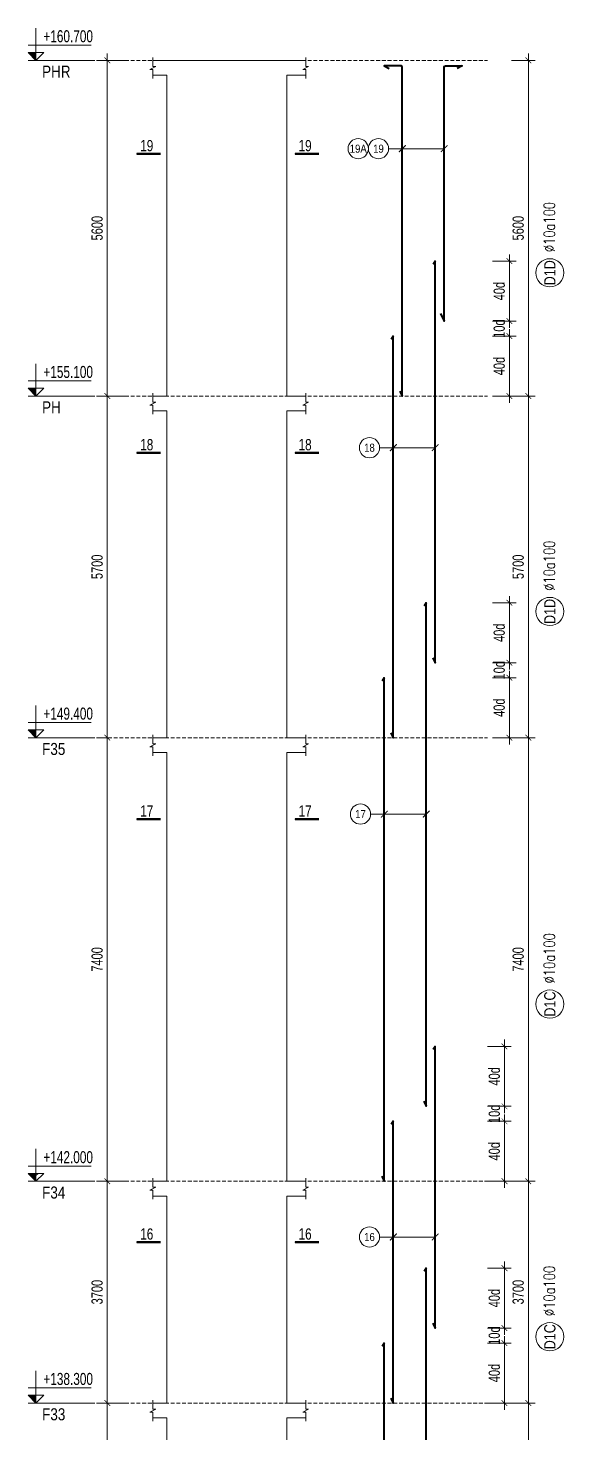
# Model space of a CAD drawing. Header units: millimetres. Extents: x 415878 to 795945, y 85573 to 378758.
# Drawn here: x 476186 to 485129, y 239131 to 262567 of the extents above; entities that cross this region are included whole.
import ezdxf
from ezdxf.enums import TextEntityAlignment as Align

# ---------------------------------------------------------------- set-up
doc = ezdxf.new("R2010")
doc.units = ezdxf.units.MM
doc.linetypes.add('DASHED2', pattern=[9.524999999999999, 6.35, -3.175])
doc.layers.get('0').update_dxf_attribs({"lineweight": 20})
doc.layers.get('Defpoints').update_dxf_attribs({"color": 151, "lineweight": 9})
for name, color, linetype, lineweight in [('NDC_S_ANNO', 7, 'Continuous', 20), ('NDC_S_CONTINUOUS', 3, 'Continuous', 20), ('NDC_S_DIM', 1, 'Continuous', 15), ('NDC_S_ENG TITLE', 3, 'Continuous', 20), ('NDC_S_HATCH MATERIAL', 8, 'Continuous', 13), ('NDC_S_LEADER', 1, 'Continuous', 15), ('NDC_S_REBAR NO.', 7, 'Continuous', 20), ('NDC_S_REBAR NO. BOX', 1, 'Continuous', 9), ('NDC_S_STIRRUP', 4, 'Continuous', 40), ('NDC_S_TEXT SYMBOL', 7, 'Continuous', 20), ('NDC_S_VN TEXT', 7, 'Continuous', 20)]:
    doc.layers.add(name, color=color, linetype=linetype, lineweight=lineweight)
doc.styles.add('NDC_ANNO', font='', dxfattribs={"width": 0.8})
doc.styles.add('NDC_ARIAL', font='arial.ttf', dxfattribs={"width": 0.85})
doc.styles.add('NDC_DIM', font='', dxfattribs={"width": 0.75})
doc.styles.add('NDC_ROMANS', font='romans.shx', dxfattribs={"width": 0.7})
doc.styles.add('NDC_VIE TXT', font='arial.ttf', dxfattribs={"width": 0.8})
doc.styles.get('NDC_ANNO').set_extended_font_data('Dotum')
doc.styles.get('NDC_DIM').set_extended_font_data('Dotum')
doc.dimstyles.new('NDC_dim_75', dxfattribs={"dimscale": 75, "dimtxt": 2.5, "dimasz": 1.5, "dimexe": 1.5, "dimexo": 2.5, "dimgap": 1, "dimtad": 1, "dimdec": 0, "dimzin": 0, "dimdsep": 46, "dimtxsty": 'NDC_DIM', "dimblk": 'DIMMARK', "dimcen": 0.09, "dimdle": 1.2, "dimclrd": 1, "dimclre": 1, "dimclrt": 3, "dimadec": 0, "dimazin": 0, "dimtfac": 1, "dimtdec": 0, "dimtix": 1, "dimtofl": 0, "dimtmove": 0, "dimatfit": 3, "dimfxl": 8, "dimfxlon": 1, "dimtolj": 1, "dimtzin": 0, "dimarcsym": 0})

# ---------------------------------------------------------------- blocks, each defined once
blk = doc.blocks.new('DIMMARK')
at = {"layer": 'NDC_S_DIM', "color": 1}
blk.add_line((-1.5, 0), (1, 0), dxfattribs=at)
at = {"layer": 'NDC_S_DIM', "color": 2, "const_width": 0.1}
blk.add_lwpolyline([(-0.4242640687119285, -0.4242640687119285), (0.4242640687119285, 0.4242640687119285)], dxfattribs=at)
blk = doc.blocks.new('*D696')
at = {"layer": 'Defpoints', "color": 0, "transparency": 16777216}
for p in [(477507.7895050022, 239629.3984995191), (477992.8392380259, 239629.3984995191), (477770.0957627477, 235929.3984995191)]:
    blk.add_point(p, dxfattribs=at)
at = {"layer": 'NDC_S_HATCH MATERIAL', "color": 1, "lineweight": -2, "transparency": 16777216}
for p, q in [((477805.3392380259, 239629.3984995191), (477395.2895050022, 239629.3984995191)), ((477507.7895050022, 236041.8984995191), (477507.7895050022, 239516.8984995191)), ((477582.5957627477, 235929.3984995191), (477395.2895050022, 235929.3984995191))]:
    blk.add_line(p, q, dxfattribs=at)
at = {"layer": 'NDC_S_HATCH MATERIAL', "color": 1, "lineweight": -2, "transparency": 16777216, "xscale": 112.5, "yscale": 112.5, "zscale": 112.5}
for p, rotation in [((477507.7895050022, 239629.3984995191), 90), ((477507.7895050022, 235929.3984995191), 270)]:
    blk.add_blockref('DIMMARK', p, dxfattribs=dict(at, rotation=rotation))
at = {"layer": 'NDC_S_HATCH MATERIAL', "color": 3, "transparency": 16777216, "insert": (477339.0395050021, 237779.3984995192), "char_height": 187.5, "attachment_point": 5, "rotation": 90, "style": 'NDC_DIM'}
blk.add_mtext('\\A1;3700', dxfattribs=at)
blk = doc.blocks.new('*D697')
at = {"layer": 'Defpoints', "color": 0, "transparency": 16777216}
for p in [(477507.7895050024, 243329.3984995191), (477992.8392380259, 243329.3984995191), (477992.8392380259, 239629.3984995191)]:
    blk.add_point(p, dxfattribs=at)
at = {"layer": 'NDC_S_HATCH MATERIAL', "color": 1, "lineweight": -2, "transparency": 16777216}
for p, q in [((477805.3392380259, 243329.3984995191), (477395.2895050024, 243329.3984995191)), ((477507.7895050024, 239741.8984995191), (477507.7895050024, 243216.8984995191)), ((477805.3392380259, 239629.3984995191), (477395.2895050024, 239629.3984995191))]:
    blk.add_line(p, q, dxfattribs=at)
at = {"layer": 'NDC_S_HATCH MATERIAL', "color": 1, "lineweight": -2, "transparency": 16777216, "xscale": 112.5, "yscale": 112.5, "zscale": 112.5}
for p, rotation in [((477507.7895050024, 243329.3984995191), 90), ((477507.7895050024, 239629.3984995191), 270)]:
    blk.add_blockref('DIMMARK', p, dxfattribs=dict(at, rotation=rotation))
at = {"layer": 'NDC_S_HATCH MATERIAL', "color": 3, "transparency": 16777216, "insert": (477339.0395050024, 241479.3984995192), "char_height": 187.5, "attachment_point": 5, "rotation": 90, "style": 'NDC_DIM'}
blk.add_mtext('\\A1;3700', dxfattribs=at)
blk = doc.blocks.new('*D698')
at = {"layer": 'Defpoints', "color": 0, "transparency": 16777216}
for p in [(477507.7895050027, 250729.3984995191), (477727.6691462534, 250729.3984995191), (477992.8392380259, 243329.3984995191)]:
    blk.add_point(p, dxfattribs=at)
at = {"layer": 'NDC_S_HATCH MATERIAL', "color": 1, "lineweight": -2, "transparency": 16777216}
for p, q in [((477540.1691462534, 250729.3984995191), (477395.2895050027, 250729.3984995191)), ((477507.7895050027, 243441.8984995191), (477507.7895050027, 250616.8984995191)), ((477805.3392380259, 243329.3984995191), (477395.2895050027, 243329.3984995191))]:
    blk.add_line(p, q, dxfattribs=at)
at = {"layer": 'NDC_S_HATCH MATERIAL', "color": 1, "lineweight": -2, "transparency": 16777216, "xscale": 112.5, "yscale": 112.5, "zscale": 112.5}
for p, rotation in [((477507.7895050027, 250729.3984995191), 90), ((477507.7895050027, 243329.3984995191), 270)]:
    blk.add_blockref('DIMMARK', p, dxfattribs=dict(at, rotation=rotation))
at = {"layer": 'NDC_S_HATCH MATERIAL', "color": 3, "transparency": 16777216, "insert": (477339.0395050026, 247029.3984995192), "char_height": 187.5, "attachment_point": 5, "rotation": 90, "style": 'NDC_DIM'}
blk.add_mtext('\\A1;7400', dxfattribs=at)
blk = doc.blocks.new('*D699')
at = {"layer": 'Defpoints', "color": 0, "transparency": 16777216}
for p in [(477507.7895050029, 256429.3984995191), (477992.801851159, 256429.3984995191), (477727.6691462534, 250729.3984995191)]:
    blk.add_point(p, dxfattribs=at)
at = {"layer": 'NDC_S_HATCH MATERIAL', "color": 1, "lineweight": -2, "transparency": 16777216}
for p, q in [((477805.301851159, 256429.3984995191), (477395.2895050029, 256429.3984995191)), ((477507.7895050029, 250841.8984995191), (477507.7895050029, 256316.8984995191)), ((477540.1691462534, 250729.3984995191), (477395.2895050029, 250729.3984995191))]:
    blk.add_line(p, q, dxfattribs=at)
at = {"layer": 'NDC_S_HATCH MATERIAL', "color": 1, "lineweight": -2, "transparency": 16777216, "xscale": 112.5, "yscale": 112.5, "zscale": 112.5}
for p, rotation in [((477507.7895050029, 256429.3984995191), 90), ((477507.7895050029, 250729.3984995191), 270)]:
    blk.add_blockref('DIMMARK', p, dxfattribs=dict(at, rotation=rotation))
at = {"layer": 'NDC_S_HATCH MATERIAL', "color": 3, "transparency": 16777216, "insert": (477339.0395050028, 253579.3984995192), "char_height": 187.5, "attachment_point": 5, "rotation": 90, "style": 'NDC_DIM'}
blk.add_mtext('\\A1;5700', dxfattribs=at)
blk = doc.blocks.new('*D700')
at = {"layer": 'Defpoints', "color": 0, "transparency": 16777216}
for p in [(477507.7895050031, 262029.3984995191), (477992.8018511589, 262029.3984995191), (477992.801851159, 256429.3984995191)]:
    blk.add_point(p, dxfattribs=at)
at = {"layer": 'NDC_S_HATCH MATERIAL', "color": 1, "lineweight": -2, "transparency": 16777216}
for p, q in [((477805.3018511589, 262029.3984995191), (477395.2895050031, 262029.3984995191)), ((477507.7895050031, 256541.8984995191), (477507.7895050031, 261916.8984995191)), ((477805.301851159, 256429.3984995191), (477395.2895050031, 256429.3984995191))]:
    blk.add_line(p, q, dxfattribs=at)
at = {"layer": 'NDC_S_HATCH MATERIAL', "color": 1, "lineweight": -2, "transparency": 16777216, "xscale": 112.5, "yscale": 112.5, "zscale": 112.5}
for p, rotation in [((477507.7895050031, 262029.3984995191), 90), ((477507.7895050031, 256429.3984995191), 270)]:
    blk.add_blockref('DIMMARK', p, dxfattribs=dict(at, rotation=rotation))
at = {"layer": 'NDC_S_HATCH MATERIAL', "color": 3, "transparency": 16777216, "insert": (477339.0395050031, 259229.3984995192), "char_height": 187.5, "attachment_point": 5, "rotation": 90, "style": 'NDC_DIM'}
blk.add_mtext('\\A1;5600', dxfattribs=at)
blk = doc.blocks.new('*D728')
at = {"layer": 'Defpoints', "color": 0, "transparency": 16777216}
for p in [(480584.9057561703, 251729.3984995186), (484218.9683940149, 251729.3984995186), (480584.9057561703, 250729.3984995191)]:
    blk.add_point(p, dxfattribs=at)
at = {"layer": 'NDC_S_HATCH MATERIAL', "color": 1, "lineweight": -2, "transparency": 16777216}
for p, q in [((483937.7183940149, 251729.3984995186), (484331.4683940149, 251729.3984995186)), ((484218.9683940149, 250841.8984995191), (484218.9683940149, 251616.8984995186)), ((483937.7183940149, 250729.3984995191), (484331.4683940149, 250729.3984995191))]:
    blk.add_line(p, q, dxfattribs=at)
at = {"layer": 'NDC_S_HATCH MATERIAL', "color": 1, "lineweight": -2, "transparency": 16777216, "xscale": 112.5, "yscale": 112.5, "zscale": 112.5}
for p, rotation in [((484218.9683940149, 251729.3984995186), 90), ((484218.9683940149, 250729.3984995191), 270)]:
    blk.add_blockref('DIMMARK', p, dxfattribs=dict(at, rotation=rotation))
at = {"layer": 'NDC_S_HATCH MATERIAL', "color": 3, "transparency": 16777216, "insert": (484050.2183940149, 251229.398499519), "char_height": 187.5, "attachment_point": 5, "rotation": 90, "style": 'NDC_DIM'}
blk.add_mtext('\\A1;\\A1;\\A1;40d', dxfattribs=at)
blk = doc.blocks.new('*D729')
at = {"layer": 'Defpoints', "color": 0, "transparency": 16777216}
for p in [(480584.9057561703, 251979.3984995186), (484218.9683940152, 251979.3984995186), (480584.9057561703, 251729.3984995186)]:
    blk.add_point(p, dxfattribs=at)
at = {"layer": 'NDC_S_HATCH MATERIAL', "color": 1, "lineweight": -2, "transparency": 16777216}
for p, q in [((484218.9683940152, 252091.8984995186), (484218.9683940152, 252204.3984995186)), ((483937.7183940152, 251979.3984995186), (484331.4683940152, 251979.3984995186)), ((483937.7183940152, 251729.3984995186), (484331.4683940152, 251729.3984995186)), ((484218.9683940152, 251616.8984995186), (484218.9683940152, 251504.3984995186))]:
    blk.add_line(p, q, dxfattribs=at)
at = {"layer": 'NDC_S_HATCH MATERIAL', "color": 1, "lineweight": -2, "transparency": 16777216, "xscale": 112.5, "yscale": 112.5, "zscale": 112.5}
for p, rotation in [((484218.9683940152, 251979.3984995186), 270), ((484218.9683940152, 251729.3984995186), 90)]:
    blk.add_blockref('DIMMARK', p, dxfattribs=dict(at, rotation=rotation))
at = {"layer": 'NDC_S_HATCH MATERIAL', "color": 3, "transparency": 16777216, "insert": (484050.2183940151, 251854.3984995187), "char_height": 187.5, "attachment_point": 5, "rotation": 90, "style": 'NDC_DIM'}
blk.add_mtext('\\A1;\\A1;\\A1;10d', dxfattribs=at)
blk = doc.blocks.new('*D730')
at = {"layer": 'Defpoints', "color": 0, "transparency": 16777216}
for p in [(480584.9057561703, 252979.3984995186), (484218.9683940154, 252979.3984995186), (480584.9057561703, 251979.3984995186)]:
    blk.add_point(p, dxfattribs=at)
at = {"layer": 'NDC_S_HATCH MATERIAL', "color": 1, "lineweight": -2, "transparency": 16777216}
for p, q in [((483937.7183940154, 252979.3984995186), (484331.4683940154, 252979.3984995186)), ((484218.9683940154, 252091.8984995186), (484218.9683940154, 252866.8984995186)), ((483937.7183940154, 251979.3984995186), (484331.4683940154, 251979.3984995186))]:
    blk.add_line(p, q, dxfattribs=at)
at = {"layer": 'NDC_S_HATCH MATERIAL', "color": 1, "lineweight": -2, "transparency": 16777216, "xscale": 112.5, "yscale": 112.5, "zscale": 112.5}
for p, rotation in [((484218.9683940154, 252979.3984995186), 90), ((484218.9683940154, 251979.3984995186), 270)]:
    blk.add_blockref('DIMMARK', p, dxfattribs=dict(at, rotation=rotation))
at = {"layer": 'NDC_S_HATCH MATERIAL', "color": 3, "transparency": 16777216, "insert": (484050.2183940153, 252479.3984995187), "char_height": 187.5, "attachment_point": 5, "rotation": 90, "style": 'NDC_DIM'}
blk.add_mtext('\\A1;\\A1;\\A1;40d', dxfattribs=at)
blk = doc.blocks.new('*D758')
at = {"layer": 'Defpoints', "color": 0, "transparency": 16777216}
for p in [(480502.9054952622, 240629.3984995185), (484136.9681330944, 240629.3984995185), (480502.9054952622, 239629.3984995186)]:
    blk.add_point(p, dxfattribs=at)
at = {"layer": 'NDC_S_HATCH MATERIAL', "color": 1, "lineweight": -2, "transparency": 16777216}
for p, q in [((483855.7181330944, 240629.3984995185), (484249.4681330944, 240629.3984995185)), ((484136.9681330944, 239741.8984995186), (484136.9681330944, 240516.8984995185)), ((483855.7181330944, 239629.3984995186), (484249.4681330944, 239629.3984995186))]:
    blk.add_line(p, q, dxfattribs=at)
at = {"layer": 'NDC_S_HATCH MATERIAL', "color": 1, "lineweight": -2, "transparency": 16777216, "xscale": 112.5, "yscale": 112.5, "zscale": 112.5}
for p, rotation in [((484136.9681330944, 240629.3984995185), 90), ((484136.9681330944, 239629.3984995186), 270)]:
    blk.add_blockref('DIMMARK', p, dxfattribs=dict(at, rotation=rotation))
at = {"layer": 'NDC_S_HATCH MATERIAL', "color": 3, "transparency": 16777216, "insert": (483968.2181330944, 240129.3984995187), "char_height": 187.5, "attachment_point": 5, "rotation": 90, "style": 'NDC_DIM'}
blk.add_mtext('\\A1;\\A1;\\A1;40d', dxfattribs=at)
blk = doc.blocks.new('*D759')
at = {"layer": 'Defpoints', "color": 0, "transparency": 16777216}
for p in [(480502.9054952622, 240879.3984995185), (484136.9681330949, 240879.3984995185), (480502.9054952622, 240629.3984995185)]:
    blk.add_point(p, dxfattribs=at)
at = {"layer": 'NDC_S_HATCH MATERIAL', "color": 1, "lineweight": -2, "transparency": 16777216}
for p, q in [((484136.9681330949, 240991.8984995185), (484136.9681330949, 241104.3984995185)), ((483855.7181330949, 240879.3984995185), (484249.4681330949, 240879.3984995185)), ((483855.7181330949, 240629.3984995185), (484249.4681330949, 240629.3984995185)), ((484136.9681330949, 240516.8984995185), (484136.9681330949, 240404.3984995185))]:
    blk.add_line(p, q, dxfattribs=at)
at = {"layer": 'NDC_S_HATCH MATERIAL', "color": 1, "lineweight": -2, "transparency": 16777216, "xscale": 112.5, "yscale": 112.5, "zscale": 112.5}
for p, rotation in [((484136.9681330949, 240879.3984995185), 270), ((484136.9681330949, 240629.3984995185), 90)]:
    blk.add_blockref('DIMMARK', p, dxfattribs=dict(at, rotation=rotation))
at = {"layer": 'NDC_S_HATCH MATERIAL', "color": 3, "transparency": 16777216, "insert": (483968.2181330948, 240754.3984995185), "char_height": 187.5, "attachment_point": 5, "rotation": 90, "style": 'NDC_DIM'}
blk.add_mtext('\\A1;\\A1;\\A1;10d', dxfattribs=at)
blk = doc.blocks.new('*D760')
at = {"layer": 'Defpoints', "color": 0, "transparency": 16777216}
for p in [(480502.9054952622, 241879.3984995185), (484136.9681330954, 241879.3984995185), (480502.9054952622, 240879.3984995185)]:
    blk.add_point(p, dxfattribs=at)
at = {"layer": 'NDC_S_HATCH MATERIAL', "color": 1, "lineweight": -2, "transparency": 16777216}
for p, q in [((483855.7181330954, 241879.3984995185), (484249.4681330954, 241879.3984995185)), ((484136.9681330954, 240991.8984995185), (484136.9681330954, 241766.8984995185)), ((483855.7181330954, 240879.3984995185), (484249.4681330954, 240879.3984995185))]:
    blk.add_line(p, q, dxfattribs=at)
at = {"layer": 'NDC_S_HATCH MATERIAL', "color": 1, "lineweight": -2, "transparency": 16777216, "xscale": 112.5, "yscale": 112.5, "zscale": 112.5}
for p, rotation in [((484136.9681330954, 241879.3984995185), 90), ((484136.9681330954, 240879.3984995185), 270)]:
    blk.add_blockref('DIMMARK', p, dxfattribs=dict(at, rotation=rotation))
at = {"layer": 'NDC_S_HATCH MATERIAL', "color": 3, "transparency": 16777216, "insert": (483968.2181330953, 241379.3984995185), "char_height": 187.5, "attachment_point": 5, "rotation": 90, "style": 'NDC_DIM'}
blk.add_mtext('\\A1;\\A1;\\A1;40d', dxfattribs=at)
blk = doc.blocks.new('*D761')
at = {"layer": 'Defpoints', "color": 0, "transparency": 16777216}
for p in [(480502.9054952622, 244329.398499519), (484136.9681330952, 244329.398499519), (480502.9054952622, 243329.3984995191)]:
    blk.add_point(p, dxfattribs=at)
at = {"layer": 'NDC_S_HATCH MATERIAL', "color": 1, "lineweight": -2, "transparency": 16777216}
for p, q in [((483855.7181330952, 244329.398499519), (484249.4681330952, 244329.398499519)), ((484136.9681330952, 243441.8984995191), (484136.9681330952, 244216.898499519)), ((483855.7181330952, 243329.3984995191), (484249.4681330952, 243329.3984995191))]:
    blk.add_line(p, q, dxfattribs=at)
at = {"layer": 'NDC_S_HATCH MATERIAL', "color": 1, "lineweight": -2, "transparency": 16777216, "xscale": 112.5, "yscale": 112.5, "zscale": 112.5}
for p, rotation in [((484136.9681330952, 244329.398499519), 90), ((484136.9681330952, 243329.3984995191), 270)]:
    blk.add_blockref('DIMMARK', p, dxfattribs=dict(at, rotation=rotation))
at = {"layer": 'NDC_S_HATCH MATERIAL', "color": 3, "transparency": 16777216, "insert": (483968.2181330951, 243829.3984995191), "char_height": 187.5, "attachment_point": 5, "rotation": 90, "style": 'NDC_DIM'}
blk.add_mtext('\\A1;\\A1;\\A1;40d', dxfattribs=at)
blk = doc.blocks.new('*D762')
at = {"layer": 'Defpoints', "color": 0, "transparency": 16777216}
for p in [(480502.9054952622, 244579.3984995189), (484136.9681330957, 244579.3984995189), (480502.9054952622, 244329.398499519)]:
    blk.add_point(p, dxfattribs=at)
at = {"layer": 'NDC_S_HATCH MATERIAL', "color": 1, "lineweight": -2, "transparency": 16777216}
for p, q in [((484136.9681330957, 244691.8984995189), (484136.9681330957, 244804.3984995189)), ((483855.7181330957, 244579.3984995189), (484249.4681330957, 244579.3984995189)), ((483855.7181330957, 244329.398499519), (484249.4681330957, 244329.398499519)), ((484136.9681330957, 244216.898499519), (484136.9681330957, 244104.398499519))]:
    blk.add_line(p, q, dxfattribs=at)
at = {"layer": 'NDC_S_HATCH MATERIAL', "color": 1, "lineweight": -2, "transparency": 16777216, "xscale": 112.5, "yscale": 112.5, "zscale": 112.5}
for p, rotation in [((484136.9681330957, 244579.3984995189), 270), ((484136.9681330957, 244329.398499519), 90)]:
    blk.add_blockref('DIMMARK', p, dxfattribs=dict(at, rotation=rotation))
at = {"layer": 'NDC_S_HATCH MATERIAL', "color": 3, "transparency": 16777216, "insert": (483968.2181330956, 244454.398499519), "char_height": 187.5, "attachment_point": 5, "rotation": 90, "style": 'NDC_DIM'}
blk.add_mtext('\\A1;\\A1;\\A1;10d', dxfattribs=at)
blk = doc.blocks.new('*D763')
at = {"layer": 'Defpoints', "color": 0, "transparency": 16777216}
for p in [(480502.9054952622, 245579.3984995189), (484136.9681330961, 245579.3984995189), (480502.9054952622, 244579.3984995189)]:
    blk.add_point(p, dxfattribs=at)
at = {"layer": 'NDC_S_HATCH MATERIAL', "color": 1, "lineweight": -2, "transparency": 16777216}
for p, q in [((483855.7181330961, 245579.3984995189), (484249.4681330961, 245579.3984995189)), ((484136.9681330961, 244691.8984995189), (484136.9681330961, 245466.8984995189)), ((483855.7181330961, 244579.3984995189), (484249.4681330961, 244579.3984995189))]:
    blk.add_line(p, q, dxfattribs=at)
at = {"layer": 'NDC_S_HATCH MATERIAL', "color": 1, "lineweight": -2, "transparency": 16777216, "xscale": 112.5, "yscale": 112.5, "zscale": 112.5}
for p, rotation in [((484136.9681330961, 245579.3984995189), 90), ((484136.9681330961, 244579.3984995189), 270)]:
    blk.add_blockref('DIMMARK', p, dxfattribs=dict(at, rotation=rotation))
at = {"layer": 'NDC_S_HATCH MATERIAL', "color": 3, "transparency": 16777216, "insert": (483968.2181330961, 245079.398499519), "char_height": 187.5, "attachment_point": 5, "rotation": 90, "style": 'NDC_DIM'}
blk.add_mtext('\\A1;\\A1;\\A1;40d', dxfattribs=at)
blk = doc.blocks.new('*D801')
at = {"layer": 'Defpoints', "color": 0, "transparency": 16777216}
for p in [(480502.9054952622, 239629.3984995191), (484535.3505426155, 239629.3984995191), (480502.9054952622, 235929.3984995194)]:
    blk.add_point(p, dxfattribs=at)
at = {"layer": 'NDC_S_VN TEXT', "color": 1, "lineweight": -2, "transparency": 16777216}
for p, q in [((484254.1005426155, 239629.3984995191), (484647.8505426155, 239629.3984995191)), ((484535.3505426155, 236041.8984995194), (484535.3505426155, 239516.8984995191)), ((484254.1005426155, 235929.3984995194), (484647.8505426155, 235929.3984995194))]:
    blk.add_line(p, q, dxfattribs=at)
at = {"layer": 'NDC_S_VN TEXT', "color": 1, "lineweight": -2, "transparency": 16777216, "xscale": 112.5, "yscale": 112.5, "zscale": 112.5}
for p, rotation in [((484535.3505426155, 239629.3984995191), 90), ((484535.3505426155, 235929.3984995194), 270)]:
    blk.add_blockref('DIMMARK', p, dxfattribs=dict(at, rotation=rotation))
at = {"layer": 'NDC_S_VN TEXT', "color": 3, "transparency": 16777216, "insert": (484366.6005426155, 237779.3984995193), "char_height": 187.5, "attachment_point": 5, "rotation": 90, "style": 'NDC_DIM'}
blk.add_mtext('\\A1;3700', dxfattribs=at)
blk = doc.blocks.new('*D802')
at = {"layer": 'Defpoints', "color": 0, "transparency": 16777216}
for p in [(480502.9054952622, 243329.3984995191), (484535.3505426157, 243329.3984995191), (480502.9054952622, 239629.3984995191)]:
    blk.add_point(p, dxfattribs=at)
at = {"layer": 'NDC_S_VN TEXT', "color": 1, "lineweight": -2, "transparency": 16777216}
for p, q in [((484254.1005426157, 243329.3984995191), (484647.8505426157, 243329.3984995191)), ((484535.3505426157, 239741.8984995191), (484535.3505426157, 243216.8984995191)), ((484254.1005426157, 239629.3984995191), (484647.8505426157, 239629.3984995191))]:
    blk.add_line(p, q, dxfattribs=at)
at = {"layer": 'NDC_S_VN TEXT', "color": 1, "lineweight": -2, "transparency": 16777216, "xscale": 112.5, "yscale": 112.5, "zscale": 112.5}
for p, rotation in [((484535.3505426157, 243329.3984995191), 90), ((484535.3505426157, 239629.3984995191), 270)]:
    blk.add_blockref('DIMMARK', p, dxfattribs=dict(at, rotation=rotation))
at = {"layer": 'NDC_S_VN TEXT', "color": 3, "transparency": 16777216, "insert": (484366.6005426157, 241479.3984995192), "char_height": 187.5, "attachment_point": 5, "rotation": 90, "style": 'NDC_DIM'}
blk.add_mtext('\\A1;3700', dxfattribs=at)
blk = doc.blocks.new('*D803')
at = {"layer": 'Defpoints', "color": 0, "transparency": 16777216}
for p in [(480502.9054952622, 250729.3984995191), (484535.350542616, 250729.3984995191), (480502.9054952622, 243329.3984995191)]:
    blk.add_point(p, dxfattribs=at)
at = {"layer": 'NDC_S_VN TEXT', "color": 1, "lineweight": -2, "transparency": 16777216}
for p, q in [((484254.100542616, 250729.3984995191), (484647.850542616, 250729.3984995191)), ((484535.350542616, 243441.8984995191), (484535.350542616, 250616.8984995191)), ((484254.100542616, 243329.3984995191), (484647.850542616, 243329.3984995191))]:
    blk.add_line(p, q, dxfattribs=at)
at = {"layer": 'NDC_S_VN TEXT', "color": 1, "lineweight": -2, "transparency": 16777216, "xscale": 112.5, "yscale": 112.5, "zscale": 112.5}
for p, rotation in [((484535.350542616, 250729.3984995191), 90), ((484535.350542616, 243329.3984995191), 270)]:
    blk.add_blockref('DIMMARK', p, dxfattribs=dict(at, rotation=rotation))
at = {"layer": 'NDC_S_VN TEXT', "color": 3, "transparency": 16777216, "insert": (484366.6005426159, 247029.3984995192), "char_height": 187.5, "attachment_point": 5, "rotation": 90, "style": 'NDC_DIM'}
blk.add_mtext('\\A1;7400', dxfattribs=at)
blk = doc.blocks.new('*D804')
at = {"layer": 'Defpoints', "color": 0, "transparency": 16777216}
for p in [(480502.9054952622, 256429.3984995191), (484535.3505426162, 256429.3984995191), (480502.9054952622, 250729.3984995191)]:
    blk.add_point(p, dxfattribs=at)
at = {"layer": 'NDC_S_VN TEXT', "color": 1, "lineweight": -2, "transparency": 16777216}
for p, q in [((484254.1005426162, 256429.3984995191), (484647.8505426162, 256429.3984995191)), ((484535.3505426162, 250841.8984995191), (484535.3505426162, 256316.8984995191)), ((484254.1005426162, 250729.3984995191), (484647.8505426162, 250729.3984995191))]:
    blk.add_line(p, q, dxfattribs=at)
at = {"layer": 'NDC_S_VN TEXT', "color": 1, "lineweight": -2, "transparency": 16777216, "xscale": 112.5, "yscale": 112.5, "zscale": 112.5}
for p, rotation in [((484535.3505426162, 256429.3984995191), 90), ((484535.3505426162, 250729.3984995191), 270)]:
    blk.add_blockref('DIMMARK', p, dxfattribs=dict(at, rotation=rotation))
at = {"layer": 'NDC_S_VN TEXT', "color": 3, "transparency": 16777216, "insert": (484366.6005426162, 253579.3984995192), "char_height": 187.5, "attachment_point": 5, "rotation": 90, "style": 'NDC_DIM'}
blk.add_mtext('\\A1;5700', dxfattribs=at)
blk = doc.blocks.new('*D805')
at = {"layer": 'Defpoints', "color": 0, "transparency": 16777216}
for p in [(480502.9054952622, 262029.3984995191), (484535.3505426164, 262029.3984995191), (480502.9054952622, 256429.3984995191)]:
    blk.add_point(p, dxfattribs=at)
at = {"layer": 'NDC_S_VN TEXT', "color": 1, "lineweight": -2, "transparency": 16777216}
for p, q in [((484254.1005426164, 262029.3984995191), (484647.8505426164, 262029.3984995191)), ((484535.3505426164, 256541.8984995191), (484535.3505426164, 261916.8984995191)), ((484254.1005426164, 256429.3984995191), (484647.8505426164, 256429.3984995191))]:
    blk.add_line(p, q, dxfattribs=at)
at = {"layer": 'NDC_S_VN TEXT', "color": 1, "lineweight": -2, "transparency": 16777216, "xscale": 112.5, "yscale": 112.5, "zscale": 112.5}
for p, rotation in [((484535.3505426164, 262029.3984995191), 90), ((484535.3505426164, 256429.3984995191), 270)]:
    blk.add_blockref('DIMMARK', p, dxfattribs=dict(at, rotation=rotation))
at = {"layer": 'NDC_S_VN TEXT', "color": 3, "transparency": 16777216, "insert": (484366.6005426164, 259229.3984995192), "char_height": 187.5, "attachment_point": 5, "rotation": 90, "style": 'NDC_DIM'}
blk.add_mtext('\\A1;5600', dxfattribs=at)
blk = doc.blocks.new('CD')
at = {"layer": 'NDC_S_ANNO'}
blk.add_hatch(color=3, dxfattribs=at).paths.add_polyline_path([(5.820766091346741e-10, 159.6954857552046), (-161.2010908627417, 159.6954857552046), (5.820766091346741e-10, -5.529727786779404e-10)])
at = {"layer": 'NDC_S_ANNO', "ltscale": 50}
h = blk.add_hatch(dxfattribs=at)
h.set_pattern_fill('ANSI31', color=256, scale=140.6250541793833, style=0)
h.set_pattern_definition([(45, (5.820766091346741e-10, 0), (-315.7122508925224, 315.7122508925224), [])])
h.paths.add_polyline_path([(5.820766091346741e-10, 159.6954857552046), (5.820766091346741e-10, -5.529727786779404e-10), (161.2010908930097, 159.6954857552046)])
for p, q in [((-159.2704896852956, 314.0833880473947), (1146.947077315999, 314.0833880473947)), ((1156.125648126763, 0), (-163.8695725132129, 0))]:
    blk.add_line(p, q, dxfattribs=at)
for points in [[(5.820766091346741e-10, 669.4950748638657), (5.820766091346741e-10, -5.529727786779404e-10)], [(5.820766091346741e-10, -5.529727786779404e-10), (-161.2010908627417, 159.6954857552046), (5.820766091346741e-10, 159.6954857552046)], [(5.820766091346741e-10, -5.529727786779404e-10), (161.2010908930097, 159.6954857552046), (5.820766091346741e-10, 159.6954857552046)]]:
    blk.add_lwpolyline(points, dxfattribs=at)
at = {"layer": 'NDC_S_TEXT SYMBOL', "color": 3, "style": 'NDC_DIM', "width": 0.7}
blk.add_attdef('COT', (153.9534816145897, 374.6377722059842), '', height=250, dxfattribs=at)
blk = doc.blocks.new('*U25')
at = {"layer": 'NDC_S_ANNO', "color": 0, "linetype": 'ByBlock', "lineweight": -2}
blk.add_line((-4.357142640116527, 0.002997111644365447), (1.000000217026004, 0.002999782974066001), dxfattribs=at)
at = {"layer": 'NDC_S_ANNO', "ltscale": 0.005, "const_width": 0.5}
blk.add_lwpolyline([(1.000000217026004, 0.002999782974066001), (-4.357142640116527, 0.002997111644365447)], dxfattribs=at)
at = {"layer": 'NDC_S_TEXT SYMBOL', "linetype": 'ByBlock', "lineweight": -2, "style": 'NDC_ANNO', "width": 0.8}
blk.add_attdef('DETAIL', text='', height=2.5, dxfattribs=at).set_placement((-0.635006858396082, 1.824862175366434), align=Align.MIDDLE_RIGHT)
blk = doc.blocks.new('*U26')
at = {"layer": 'NDC_S_ANNO', "color": 0, "linetype": 'ByBlock', "lineweight": -2}
blk.add_line((1.000000217026004, 0.002997111644368654), (-4.357142640116527, 0.002999782974062794), dxfattribs=at)
at = {"layer": 'NDC_S_ANNO', "ltscale": 0.005, "const_width": 0.5}
blk.add_lwpolyline([(1.000000217026004, 0.002999782974066001), (-4.357142640116527, 0.002997111644365447)], dxfattribs=at)
at = {"layer": 'NDC_S_TEXT SYMBOL', "linetype": 'ByBlock', "lineweight": -2, "style": 'NDC_ANNO', "width": 0.8}
blk.add_attdef('DETAIL', text='', height=2.5, dxfattribs=at).set_placement((-0.635006858396082, 1.824862175366434), align=Align.MIDDLE_RIGHT)
blk = doc.blocks.new('*D659')
at = {"layer": 'Defpoints', "color": 0, "transparency": 16777216}
for p in [(480584.9057561703, 257429.3984995186), (484218.9683940149, 257429.3984995186), (480584.9057561703, 256429.398499519)]:
    blk.add_point(p, dxfattribs=at)
at = {"layer": 'NDC_S_HATCH MATERIAL', "color": 1, "lineweight": -2, "transparency": 16777216}
for p, q in [((483937.7183940149, 257429.3984995186), (484331.4683940149, 257429.3984995186)), ((484218.9683940149, 256541.898499519), (484218.9683940149, 257316.8984995186)), ((483937.7183940149, 256429.398499519), (484331.4683940149, 256429.398499519))]:
    blk.add_line(p, q, dxfattribs=at)
at = {"layer": 'NDC_S_HATCH MATERIAL', "color": 1, "lineweight": -2, "transparency": 16777216, "xscale": 112.5, "yscale": 112.5, "zscale": 112.5}
for p, rotation in [((484218.9683940149, 257429.3984995186), 90), ((484218.9683940149, 256429.398499519), 270)]:
    blk.add_blockref('DIMMARK', p, dxfattribs=dict(at, rotation=rotation))
at = {"layer": 'NDC_S_HATCH MATERIAL', "color": 3, "transparency": 16777216, "insert": (484050.2183940149, 256929.3984995189), "char_height": 187.5, "attachment_point": 5, "rotation": 90, "style": 'NDC_DIM'}
blk.add_mtext('\\A1;\\A1;\\A1;40d', dxfattribs=at)
blk = doc.blocks.new('*D660')
at = {"layer": 'Defpoints', "color": 0, "transparency": 16777216}
for p in [(480584.9057561703, 257679.3984995186), (484218.9683940152, 257679.3984995186), (480584.9057561703, 257429.3984995186)]:
    blk.add_point(p, dxfattribs=at)
at = {"layer": 'NDC_S_HATCH MATERIAL', "color": 1, "lineweight": -2, "transparency": 16777216}
for p, q in [((484218.9683940152, 257791.8984995186), (484218.9683940152, 257904.3984995186)), ((483937.7183940152, 257679.3984995186), (484331.4683940152, 257679.3984995186)), ((483937.7183940152, 257429.3984995186), (484331.4683940152, 257429.3984995186)), ((484218.9683940152, 257316.8984995186), (484218.9683940152, 257204.3984995186))]:
    blk.add_line(p, q, dxfattribs=at)
at = {"layer": 'NDC_S_HATCH MATERIAL', "color": 1, "lineweight": -2, "transparency": 16777216, "xscale": 112.5, "yscale": 112.5, "zscale": 112.5}
for p, rotation in [((484218.9683940152, 257679.3984995186), 270), ((484218.9683940152, 257429.3984995186), 90)]:
    blk.add_blockref('DIMMARK', p, dxfattribs=dict(at, rotation=rotation))
at = {"layer": 'NDC_S_HATCH MATERIAL', "color": 3, "transparency": 16777216, "insert": (484050.2183940151, 257554.3984995187), "char_height": 187.5, "attachment_point": 5, "rotation": 90, "style": 'NDC_DIM'}
blk.add_mtext('\\A1;\\A1;\\A1;10d', dxfattribs=at)
blk = doc.blocks.new('*D661')
at = {"layer": 'Defpoints', "color": 0, "transparency": 16777216}
for p in [(480584.9057561703, 258679.3984995186), (484218.9683940154, 258679.3984995186), (480584.9057561703, 257679.3984995186)]:
    blk.add_point(p, dxfattribs=at)
at = {"layer": 'NDC_S_HATCH MATERIAL', "color": 1, "lineweight": -2, "transparency": 16777216}
for p, q in [((483937.7183940154, 258679.3984995186), (484331.4683940154, 258679.3984995186)), ((484218.9683940154, 257791.8984995186), (484218.9683940154, 258566.8984995186)), ((483937.7183940154, 257679.3984995186), (484331.4683940154, 257679.3984995186))]:
    blk.add_line(p, q, dxfattribs=at)
at = {"layer": 'NDC_S_HATCH MATERIAL', "color": 1, "lineweight": -2, "transparency": 16777216, "xscale": 112.5, "yscale": 112.5, "zscale": 112.5}
for p, rotation in [((484218.9683940154, 258679.3984995186), 90), ((484218.9683940154, 257679.3984995186), 270)]:
    blk.add_blockref('DIMMARK', p, dxfattribs=dict(at, rotation=rotation))
at = {"layer": 'NDC_S_HATCH MATERIAL', "color": 3, "transparency": 16777216, "insert": (484050.2183940153, 258179.3984995187), "char_height": 187.5, "attachment_point": 5, "rotation": 90, "style": 'NDC_DIM'}
blk.add_mtext('\\A1;\\A1;\\A1;40d', dxfattribs=at)
blk = doc.blocks.new('MATDUNGCOTC5')
at = {"layer": 'Defpoints'}
blk.add_line((483131.5425903507, 259390.0056985322), (483131.5425903507, 260554.0814233426), dxfattribs=at)
at = {"layer": 'NDC_S_CONTINUOUS'}
blk.add_line((478268.3975144615, 262029.3984995191), (480819.029916543, 262029.3984995191), dxfattribs=at)
for points in [[(478268.3975144615, 256429.3984995191), (478502.9054952622, 256429.3984995191), (478502.9054952622, 261779.3984995191), (478268.3975144615, 261779.3984995191)], [(480819.029916543, 256429.3984995191), (480502.9054952622, 256429.3984995191), (480502.9054952622, 261779.3984995191), (480819.029916543, 261779.3984995191)], [(478268.3975144615, 250729.3984995191), (478502.9054952622, 250729.3984995191), (478502.9054952622, 256179.3984995191), (478268.3975144615, 256179.3984995191)], [(480819.029916543, 250729.3984995191), (480502.9054952622, 250729.3984995191), (480502.9054952622, 256179.3984995191), (480819.029916543, 256179.3984995191)], [(478268.3975144615, 243329.3984995191), (478502.9054952622, 243329.3984995191), (478502.9054952622, 250479.3984995191), (478268.3975144615, 250479.3984995191)], [(480819.029916543, 243329.3984995191), (480502.9054952622, 243329.3984995191), (480502.9054952622, 250479.3984995191), (480819.029916543, 250479.3984995191)], [(478268.3975144615, 239629.3984995191), (478502.9054952622, 239629.3984995191), (478502.9054952622, 243079.3984995191), (478268.3975144615, 243079.3984995191)], [(480819.029916543, 239629.3984995191), (480502.9054952622, 239629.3984995191), (480502.9054952622, 243079.3984995191), (480819.029916543, 243079.3984995191)], [(478268.3975144615, 235929.3984995191), (478502.9054952622, 235929.3984995191), (478502.9054952622, 239379.3984995191), (478268.3975144615, 239379.3984995191)], [(480819.029916543, 235929.3984995191), (480502.9054952622, 235929.3984995191), (480502.9054952622, 239379.3984995191), (480819.029916543, 239379.3984995191)]]:
    blk.add_lwpolyline(points, dxfattribs=at)
at = {"layer": 'NDC_S_DIM', "ltscale": 40}
for points in [[(478268.3975144615, 262077.9441372613), (478268.3975144615, 261927.9441372613), (478318.3975144615, 261927.9441372613), (478218.3975144615, 261877.9441372613), (478268.3975144615, 261877.9441372613), (478268.3975144615, 261727.9441372613)], [(480819.029916543, 262077.9441372613), (480819.029916543, 261927.9441372613), (480869.029916543, 261927.9441372613), (480769.029916543, 261877.9441372613), (480819.029916543, 261877.9441372613), (480819.029916543, 261727.9441372613)], [(478268.3975144615, 256477.9441372613), (478268.3975144615, 256327.9441372613), (478318.3975144615, 256327.9441372613), (478218.3975144615, 256277.9441372613), (478268.3975144615, 256277.9441372613), (478268.3975144615, 256127.9441372613)], [(480819.029916543, 256477.9441372613), (480819.029916543, 256327.9441372613), (480869.029916543, 256327.9441372613), (480769.029916543, 256277.9441372613), (480819.029916543, 256277.9441372613), (480819.029916543, 256127.9441372613)], [(478268.3975144615, 250777.9441372613), (478268.3975144615, 250627.9441372613), (478318.3975144615, 250627.9441372613), (478218.3975144615, 250577.9441372613), (478268.3975144615, 250577.9441372613), (478268.3975144615, 250427.9441372613)], [(480819.029916543, 250777.9441372613), (480819.029916543, 250627.9441372613), (480869.029916543, 250627.9441372613), (480769.029916543, 250577.9441372613), (480819.029916543, 250577.9441372613), (480819.029916543, 250427.9441372613)], [(478268.3975144615, 243377.9441372613), (478268.3975144615, 243227.9441372613), (478318.3975144615, 243227.9441372613), (478218.3975144615, 243177.9441372613), (478268.3975144615, 243177.9441372613), (478268.3975144615, 243027.9441372613)], [(480819.029916543, 243377.9441372613), (480819.029916543, 243227.9441372613), (480869.029916543, 243227.9441372613), (480769.029916543, 243177.9441372613), (480819.029916543, 243177.9441372613), (480819.029916543, 243027.9441372613)], [(478268.3975144615, 239677.9441372613), (478268.3975144615, 239527.9441372613), (478318.3975144615, 239527.9441372613), (478218.3975144615, 239477.9441372613), (478268.3975144615, 239477.9441372613), (478268.3975144615, 239327.9441372613)], [(480819.029916543, 239677.9441372613), (480819.029916543, 239527.9441372613), (480869.029916543, 239527.9441372613), (480769.029916543, 239477.9441372613), (480819.029916543, 239477.9441372613), (480819.029916543, 239327.9441372613)]]:
    blk.add_lwpolyline(points, dxfattribs=at)
at = {"layer": 'NDC_S_HATCH MATERIAL', "linetype": 'DASHED2', "ltscale": 10}
for p, q in [((476186.2351382691, 262029.3984995191), (483855.7181330998, 262029.3984995191)), ((476186.2351382691, 256429.3984995191), (483855.7181330998, 256429.3984995191)), ((476186.2351382691, 250729.3984995191), (483855.7181330998, 250729.3984995191)), ((476186.2351382691, 243329.3984995191), (483855.7181330998, 243329.3984995191)), ((476186.2351382691, 239629.3984995191), (483855.7181330998, 239629.3984995191))]:
    blk.add_line(p, q, dxfattribs=at)
at = {"layer": 'NDC_S_LEADER', "ltscale": 0.005}
for centre in [(481696.1074732238, 260555.8088311274), (482033.6074732228, 260555.8088311274), (481883.6074732195, 255567.072208951), (481733.6074732151, 249454.8112492604), (481883.6074732172, 242398.8667654631)]:
    blk.add_circle(centre, 168.749999999483, dxfattribs=at)
at = {"layer": 'NDC_S_REBAR NO. BOX'}
for centre in [(484894.1928543473, 258485.3379536527), (484894.1928543471, 252835.3379536527), (484894.1928543468, 246285.3379536527), (484894.1928543466, 240735.3379536527)]:
    blk.add_circle(centre, 234.8327636705481, dxfattribs=at)
at = {"layer": 'NDC_S_STIRRUP'}
for points in [[(482391.5425903506, 256512.8430402924), (482431.5425903506, 256429.398499519), (482431.5425903506, 261915.5460188912, 0.4142135623730951), (482411.5425903507, 261935.5460188912), (482131.5425903506, 261935.5460188912), (482214.987131124, 261895.5460188912)], [(483071.5425903508, 257804.5653106755), (483131.5425903508, 257679.3984995154), (483131.5425903507, 261915.5460188912, -0.4142135623730951), (483151.5425903506, 261935.5460188912), (483431.5425903507, 261935.5460188912), (483348.0980495772, 261895.5460188912)]]:
    blk.add_lwpolyline(points, format="xyb", dxfattribs=at)
for points in [[(482941.5425903472, 252062.8430402926), (482981.5425903472, 251979.3984995192), (482981.5425903474, 258679.3984995186), (482948.0067652208, 258624.5513283187)], [(482241.5425903472, 250812.8430402925), (482281.5425903472, 250729.3984995191), (482281.5425903474, 257429.3984995187), (482248.0067652208, 257374.5513283188)], [(482791.5425903429, 244662.8430402926), (482831.5425903429, 244579.3984995192), (482831.542590343, 252979.398499515), (482798.0067652165, 252924.5513283151)], [(482091.5425903429, 243412.8430402925), (482131.5425903429, 243329.3984995191), (482131.542590343, 251729.3984995151), (482098.0067652165, 251674.5513283152)], [(482941.5425903444, 240962.8430402884), (482981.5425903444, 240879.398499515), (482981.5425903454, 245579.3984995155), (482948.0067652189, 245524.5513283157)], [(482241.5425903444, 239712.843040292), (482281.5425903444, 239629.3984995186), (482281.5425903454, 244329.3984995156), (482248.0067652189, 244274.5513283157)], [(482791.5425903429, 233562.8430402926), (482831.5425903429, 233479.3984995192), (482831.542590343, 241879.398499515), (482798.0067652165, 241824.5513283151)], [(482091.5425903429, 232312.8430402925), (482131.5425903429, 232229.3984995191), (482131.542590343, 240629.3984995151), (482098.0067652165, 240574.5513283152)]]:
    blk.add_lwpolyline(points, dxfattribs=at)
at = {"layer": 'NDC_S_DIM'}
ref = blk.add_blockref('CD', (476317.9160447536, 262029.3984995191), dxfattribs=dict(at, xscale=0.803571428579744, yscale=0.803571428579744, zscale=0.803571428579744))
ref.add_attrib('COT', '+160.700', (476441.6286639082, 262330.4467093275), dxfattribs={"layer": '0', "color": 3, "height": 200.8928571428572, "style": 'NDC_DIM', "width": 0.75})
at = {"layer": 'NDC_S_DIM', "color": 2, "xscale": 75, "yscale": 75, "zscale": 75}
for name, p, values in [('*U25', (478323.5957159537, 260469.2619570513), {'DETAIL': '19'}), ('*U26', (480966.1119171211, 260469.2620772611), {'DETAIL': '19'}), ('*U25', (478323.5957159537, 255480.5253348749), {'DETAIL': '18'}), ('*U26', (480966.1119171211, 255480.5254550847), {'DETAIL': '18'}), ('*U25', (478323.5957159537, 249368.2643751842), {'DETAIL': '17'}), ('*U26', (480966.1119171211, 249368.2644953941), {'DETAIL': '17'}), ('*U25', (478323.5957159537, 242312.3198913869), {'DETAIL': '16'}), ('*U26', (480966.1119171211, 242312.3200115968), {'DETAIL': '16'})]:
    blk.add_blockref(name, p, dxfattribs=at).add_auto_attribs(values)
at = {"layer": 'NDC_S_DIM'}
ref = blk.add_blockref('CD', (476317.9160447536, 256429.3984995191), dxfattribs=dict(at, xscale=0.803571428579744, yscale=0.803571428579744, zscale=0.803571428579744))
ref.add_attrib('COT', '+155.100', (476441.6286639082, 256730.4467093275), dxfattribs={"layer": '0', "color": 3, "height": 200.8928571428572, "style": 'NDC_DIM', "width": 0.75})
ref = blk.add_blockref('CD', (476317.9160447536, 250729.3984995191), dxfattribs=dict(at, xscale=0.803571428579744, yscale=0.803571428579744, zscale=0.803571428579744))
ref.add_attrib('COT', '+149.400', (476441.6286639082, 251030.4467093275), dxfattribs={"layer": '0', "color": 3, "height": 200.8928571428572, "style": 'NDC_DIM', "width": 0.75})
ref = blk.add_blockref('CD', (476317.9160447536, 243329.3984995191), dxfattribs=dict(at, xscale=0.803571428579744, yscale=0.803571428579744, zscale=0.803571428579744))
ref.add_attrib('COT', '+142.000', (476441.6286639082, 243630.4467093275), dxfattribs={"layer": '0', "color": 3, "height": 200.8928571428572, "style": 'NDC_DIM', "width": 0.75})
ref = blk.add_blockref('CD', (476317.9160447536, 239629.3984995191), dxfattribs=dict(at, xscale=0.803571428579744, yscale=0.803571428579744, zscale=0.803571428579744))
ref.add_attrib('COT', '+138.300', (476441.6286639082, 239930.4467093275), dxfattribs={"layer": '0', "color": 3, "height": 200.8928571428572, "style": 'NDC_DIM', "width": 0.75})
at = {"layer": 'NDC_S_ENG TITLE', "ltscale": 3, "style": 'NDC_ROMANS', "width": 0.75}
for p in [(484979.2710596286, 258829.6129162869), (484979.2710596283, 253179.6129162869), (484979.2710596281, 246629.6129162869), (484979.2710596279, 241079.6129162869)]:
    blk.add_text('%%C10a100', height=187.5, rotation=90, dxfattribs=at).set_placement(p)
at = {"layer": 'NDC_S_REBAR NO.', "style": 'NDC_ARIAL', "width": 0.8}
for s, p in [('D1D', (484894.1928543473, 258485.3379536527)), ('D1D', (484894.1928543471, 252835.3379536527)), ('D1C', (484894.1928543468, 246285.3379536527)), ('D1C', (484894.1928543466, 240735.3379536527))]:
    blk.add_text(s, height=187.5, rotation=90, dxfattribs=at).set_placement(p, align=Align.MIDDLE_CENTER)
at = {"layer": 'NDC_S_VN TEXT', "style": 'NDC_VIE TXT', "width": 0.8}
for s, p in [('PHR', (476420.6549657279, 261840.9813457581)), ('PH', (476420.6549657279, 256240.9813457581)), ('F35', (476420.6549657279, 250540.9813457581)), ('F34', (476420.6549657279, 243140.9813457581)), ('F33', (476420.6549657279, 239440.9813457581))]:
    blk.add_text(s, height=200.8928571428571, dxfattribs=at).set_placement(p, align=Align.MIDDLE_LEFT)
at = {"layer": 'NDC_S_VN TEXT', "style": 'NDC_ARIAL', "width": 0.85}
for s, p in [('19A', (481696.1074732238, 260555.8088311274)), ('19', (482033.6074732228, 260555.8088311274)), ('18', (481883.6074732195, 255567.072208951)), ('17', (481733.6074732151, 249454.8112492604)), ('16', (481883.6074732172, 242398.8667654631))]:
    blk.add_text(s, height=134.9999999995864, dxfattribs=at).set_placement(p, align=Align.MIDDLE_CENTER)
at = {"layer": 'NDC_S_HATCH MATERIAL'}
for base, p1, p2, picture, middle in [((477507.7895050031, 262029.3984995191), (477992.801851159, 256429.3984995191), (477992.8018511589, 262029.3984995191), '*D700', (477339.0395050031, 259229.3984995192)), ((477507.7895050029, 256429.3984995191), (477727.6691462534, 250729.3984995191), (477992.801851159, 256429.3984995191), '*D699', (477339.0395050028, 253579.3984995192)), ((477507.7895050027, 250729.3984995191), (477992.8392380259, 243329.3984995191), (477727.6691462534, 250729.3984995191), '*D698', (477339.0395050026, 247029.3984995192)), ((477507.7895050024, 243329.3984995191), (477992.8392380259, 239629.3984995191), (477992.8392380259, 243329.3984995191), '*D697', (477339.0395050024, 241479.3984995192)), ((477507.7895050022, 239629.3984995191), (477770.0957627477, 235929.3984995191), (477992.8392380259, 239629.3984995191), '*D696', (477339.0395050021, 237779.3984995192))]:
    dim = blk.add_linear_dim(base=base, p1=p1, p2=p2, angle=90, dimstyle='NDC_dim_75', override={"dimtmove": 1}, dxfattribs=at)
    dim.commit()
    dim.dimension.update_dxf_attribs({"geometry": picture, "text_midpoint": middle})
for base, p1, p2, text, picture, middle in [((484218.9683940154, 258679.3984995186), (480584.9057561703, 257679.3984995186), (480584.9057561703, 258679.3984995186), '\\A1;\\A1;40d', '*D661', (484050.2183940153, 258179.3984995187)), ((484218.9683940152, 257679.3984995186), (480584.9057561703, 257429.3984995186), (480584.9057561703, 257679.3984995186), '\\A1;\\A1;10d', '*D660', (484050.2183940151, 257554.3984995187)), ((484218.9683940149, 257429.3984995186), (480584.9057561703, 256429.398499519), (480584.9057561703, 257429.3984995186), '\\A1;\\A1;40d', '*D659', (484050.2183940149, 256929.3984995189)), ((484218.9683940154, 252979.3984995186), (480584.9057561703, 251979.3984995186), (480584.9057561703, 252979.3984995186), '\\A1;\\A1;40d', '*D730', (484050.2183940153, 252479.3984995187)), ((484218.9683940152, 251979.3984995186), (480584.9057561703, 251729.3984995186), (480584.9057561703, 251979.3984995186), '\\A1;\\A1;10d', '*D729', (484050.2183940151, 251854.3984995187)), ((484218.9683940149, 251729.3984995186), (480584.9057561703, 250729.3984995191), (480584.9057561703, 251729.3984995186), '\\A1;\\A1;40d', '*D728', (484050.2183940149, 251229.398499519)), ((484136.9681330961, 245579.3984995189), (480502.9054952622, 244579.3984995189), (480502.9054952622, 245579.3984995189), '\\A1;\\A1;40d', '*D763', (483968.2181330961, 245079.398499519)), ((484136.9681330957, 244579.3984995189), (480502.9054952622, 244329.398499519), (480502.9054952622, 244579.3984995189), '\\A1;\\A1;10d', '*D762', (483968.2181330956, 244454.398499519)), ((484136.9681330952, 244329.398499519), (480502.9054952622, 243329.3984995191), (480502.9054952622, 244329.398499519), '\\A1;\\A1;40d', '*D761', (483968.2181330951, 243829.3984995191)), ((484136.9681330954, 241879.3984995185), (480502.9054952622, 240879.3984995185), (480502.9054952622, 241879.3984995185), '\\A1;\\A1;40d', '*D760', (483968.2181330953, 241379.3984995185)), ((484136.9681330949, 240879.3984995185), (480502.9054952622, 240629.3984995185), (480502.9054952622, 240879.3984995185), '\\A1;\\A1;10d', '*D759', (483968.2181330948, 240754.3984995185)), ((484136.9681330944, 240629.3984995185), (480502.9054952622, 239629.3984995186), (480502.9054952622, 240629.3984995185), '\\A1;\\A1;40d', '*D758', (483968.2181330944, 240129.3984995187))]:
    dim = blk.add_linear_dim(base=base, p1=p1, p2=p2, angle=90, text=text, dimstyle='NDC_dim_75', override={"dimtmove": 1, "dimfxl": 3.75}, dxfattribs=at)
    dim.commit()
    dim.dimension.update_dxf_attribs({"geometry": picture, "text_midpoint": middle})
at = {"layer": 'NDC_S_VN TEXT'}
for base, p1, p2, picture, middle in [((484535.3505426164, 262029.3984995191), (480502.9054952622, 256429.3984995191), (480502.9054952622, 262029.3984995191), '*D805', (484366.6005426164, 259229.3984995192)), ((484535.3505426162, 256429.3984995191), (480502.9054952622, 250729.3984995191), (480502.9054952622, 256429.3984995191), '*D804', (484366.6005426162, 253579.3984995192)), ((484535.350542616, 250729.3984995191), (480502.9054952622, 243329.3984995191), (480502.9054952622, 250729.3984995191), '*D803', (484366.6005426159, 247029.3984995192)), ((484535.3505426157, 243329.3984995191), (480502.9054952622, 239629.3984995191), (480502.9054952622, 243329.3984995191), '*D802', (484366.6005426157, 241479.3984995192)), ((484535.3505426155, 239629.3984995191), (480502.9054952622, 235929.3984995194), (480502.9054952622, 239629.3984995191), '*D801', (484366.6005426155, 237779.3984995193))]:
    dim = blk.add_linear_dim(base=base, p1=p1, p2=p2, angle=90, dimstyle='NDC_dim_75', override={"dimtmove": 1, "dimfxl": 3.75}, dxfattribs=at)
    dim.commit()
    dim.dimension.update_dxf_attribs({"geometry": picture, "text_midpoint": middle})
for points in [[(483131.5425903506, 260555.8088311274), (482202.3574732223, 260555.8088311274)], [(482431.5425903506, 260555.8088311274), (482202.3574732223, 260555.8088311274)], [(482981.5425903472, 255567.072208951), (482052.357473219, 255567.072208951)], [(482281.5425903473, 255567.072208951), (482052.357473219, 255567.072208951)], [(482831.5425903429, 249454.8112492604), (481902.3574732147, 249454.8112492604)], [(482131.542590343, 249454.8112492604), (481902.3574732147, 249454.8112492604)], [(482981.542590345, 242398.8667654631), (482052.3574732167, 242398.8667654631)], [(482281.542590345, 242398.8667654631), (482052.3574732167, 242398.8667654631)]]:
    blk.add_leader(points, dimstyle='NDC_dim_75', override={"dimtmove": 1, "dimldrblk": 'ARCHTICK', "dimfxl": 3.75}, dxfattribs=at)

msp = doc.modelspace()

# ---------------------------------------------------------------- block references
at = {"layer": 'NDC_S_VN TEXT'}
msp.add_blockref('MATDUNGCOTC5', (0, 0), dxfattribs=at)

doc.saveas('drawing.dxf')
